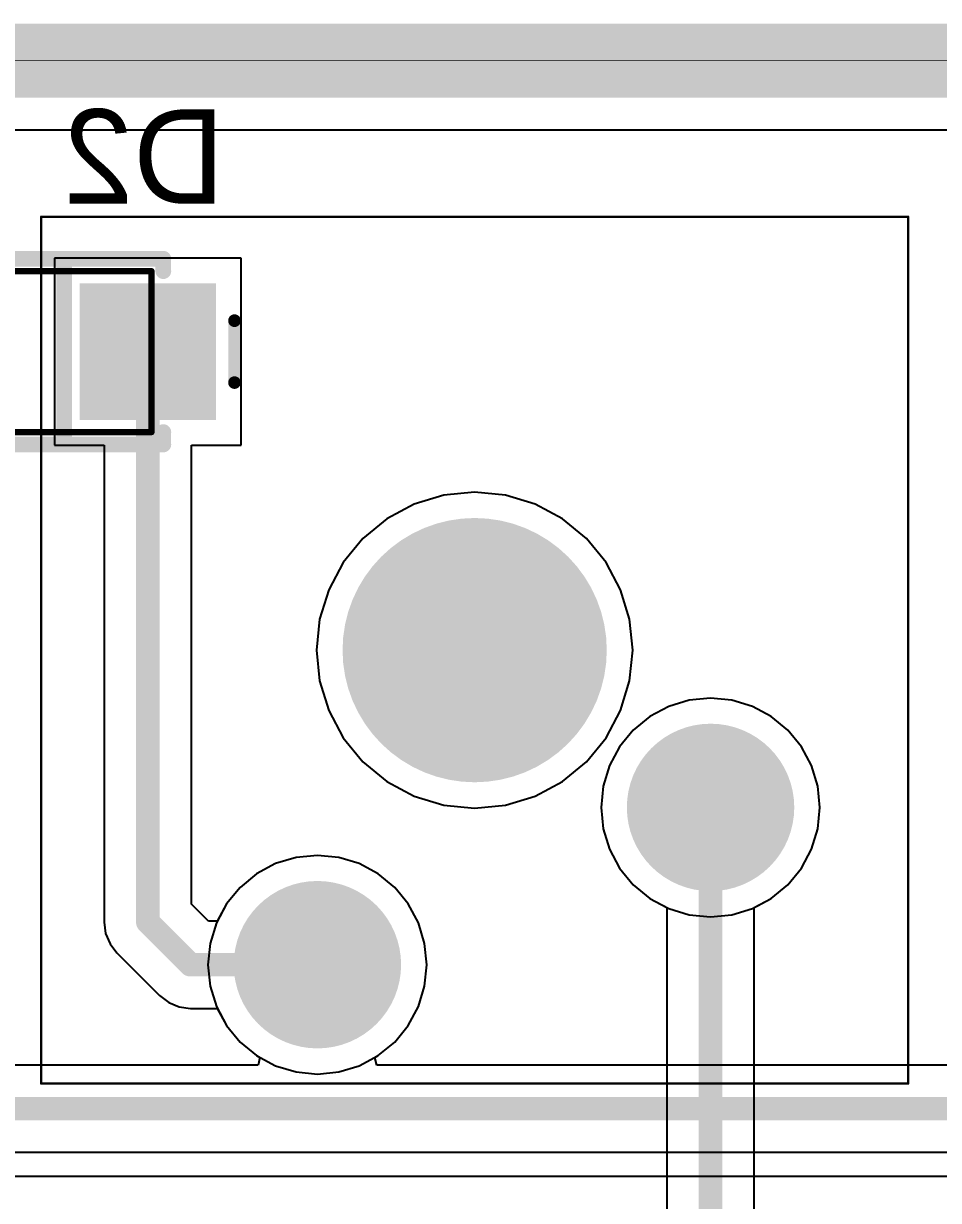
# Model space of a CAD drawing. Header units: millimetres. Extents: x 25 to 374, y 23 to 150.
# Drawn here: x 65.84 to 80.62, y 130.89 to 149.9 of the extents above; entities that cross this region are included whole.
import ezdxf

# ---------------------------------------------------------------- set-up
doc = ezdxf.new("R2010")
doc.units = ezdxf.units.MM
for name, color, linetype in [('BottomLayer', 5, 'Continuous'), ('BottomOverlay', 54, 'Continuous'), ('BottomPaste', 16, 'Continuous'), ('BottomSolder', 6, 'Continuous'), ('KeepOutLayer', 6, 'Continuous'), ('Mechanical1', 6, 'Continuous'), ('Mechanical13', 56, 'Continuous'), ('Mechanical15', 56, 'Continuous'), ('MultiLayer', 9, 'Continuous'), ('PadHoleLayer', 156, 'Continuous'), ('TopLayer', 1, 'Continuous'), ('TopSolder', 216, 'Continuous')]:
    doc.layers.add(name, color=color, linetype=linetype)

# ---------------------------------------------------------------- blocks, each defined once
blk = doc.blocks.new('SMA_DO_214AC__S1_B_30')
at = {"layer": 'BottomLayer'}
for points in [[(-1.1, -1), (-1.1, 1), (-3.1, -1), (-3.1, 1)], [(3.1, -1), (3.1, 1), (1.1, -1), (1.1, 1)]]:
    blk.add_solid(points, dxfattribs=at)
at = {"layer": 'BottomOverlay', "const_width": 0.254}
for points in [[(-2.35, 1.5), (-2.35, 1.3)], [(2.35, 1.5), (-2.35, 1.5)], [(-0.75, 1.5), (-0.75, -1.5)], [(2.35, 1.5), (2.35, 1.3)], [(-2.35, -1.3), (-2.35, -1.5)], [(2.35, -1.3), (2.35, -1.5)], [(2.35, -1.5), (-2.35, -1.5)]]:
    blk.add_lwpolyline(points, dxfattribs=at)
at = {"layer": 'BottomOverlay', "const_width": 0.127}
for points in [[(-2.414, 1.5, 1), (-2.287, 1.5, 1)], [(-2.414, 1.5, 1), (-2.287, 1.5, 1)], [(-0.814, 1.5, 1), (-0.687, 1.5, 1)], [(2.287, 1.5, 1), (2.414, 1.5, 1)], [(2.287, 1.5, 1), (2.414, 1.5, 1)], [(-2.414, 1.3, 1), (-2.287, 1.3, 1)], [(2.287, 1.3, 1), (2.414, 1.3, 1)], [(-2.414, -1.3, 1), (-2.287, -1.3, 1)], [(2.287, -1.3, 1), (2.414, -1.3, 1)], [(-2.414, -1.5, 1), (-2.287, -1.5, 1)], [(-2.414, -1.5, 1), (-2.287, -1.5, 1)], [(-0.814, -1.5, 1), (-0.687, -1.5, 1)], [(2.287, -1.5, 1), (2.414, -1.5, 1)], [(2.287, -1.5, 1), (2.414, -1.5, 1)]]:
    blk.add_lwpolyline(points, format="xyb", close=True, dxfattribs=at)
at = {"layer": 'BottomPaste'}
for points in [[(-1.1, -1), (-1.1, 1), (-3.1, -1), (-3.1, 1)], [(3.1, -1), (3.1, 1), (1.1, -1), (1.1, 1)]]:
    blk.add_solid(points, dxfattribs=at)
at = {"layer": 'BottomSolder'}
for points in [[(-0.998, -1.102), (-0.998, 1.102), (-3.202, -1.102), (-3.202, 1.102)], [(3.202, -1.102), (3.202, 1.102), (0.998, -1.102), (0.998, 1.102)]]:
    blk.add_solid(points, dxfattribs=at)
at = {"layer": 'Mechanical13', "const_width": 0.1}
for points in [[(2.16, 1.3), (-2.16, 1.3)], [(-2.16, 1.3), (-2.16, -1.3)], [(2.16, 1.3), (2.16, -1.3)], [(2.16, -1.3), (-2.16, -1.3)]]:
    blk.add_lwpolyline(points, dxfattribs=at)
at = {"layer": 'Mechanical13', "const_width": 0.05}
for points in [[(-2.185, 1.3, 1), (-2.135, 1.3, 1)], [(-2.185, 1.3, 1), (-2.135, 1.3, 1)], [(2.135, 1.3, 1), (2.185, 1.3, 1)], [(2.135, 1.3, 1), (2.185, 1.3, 1)], [(-2.185, -1.3, 1), (-2.135, -1.3, 1)], [(-2.185, -1.3, 1), (-2.135, -1.3, 1)], [(2.135, -1.3, 1), (2.185, -1.3, 1)], [(2.135, -1.3, 1), (2.185, -1.3, 1)]]:
    blk.add_lwpolyline(points, format="xyb", close=True, dxfattribs=at)
at = {"layer": 'Mechanical15', "const_width": 0.203}
for points in [[(-3.5, 0.5), (-3.5, -0.5)], [(3.9, 0.5), (3.9, -0.5)], [(4.4, 0), (3.4, 0)]]:
    blk.add_lwpolyline(points, dxfattribs=at)
at = {"layer": 'Mechanical15', "const_width": 0.102}
for points in [[(-3.551, 0.5, 1), (-3.449, 0.5, 1)], [(3.849, 0.5, 1), (3.951, 0.5, 1)], [(3.349, 0, 1), (3.451, 0, 1)], [(4.349, 0, 1), (4.451, 0, 1)], [(-3.551, -0.5, 1), (-3.449, -0.5, 1)], [(3.849, -0.5, 1), (3.951, -0.5, 1)]]:
    blk.add_lwpolyline(points, format="xyb", close=True, dxfattribs=at)
blk = doc.blocks.new('MX_SW_3_122')
at = {"layer": 'BottomLayer'}
for points, const_width in [([(-1.016, 0, 1), (1.016, 0, 1)], 2.032), ([(3.185, -2.54, 1), (4.435, -2.54, 1)], 1.25), ([(-3.165, -5.08, 1), (-1.915, -5.08, 1)], 1.25)]:
    blk.add_lwpolyline(points, format="xyb", close=True, dxfattribs=dict(at, const_width=const_width))
at = {"layer": 'BottomSolder'}
for points, const_width in [([(-1.067, 0, 1), (1.067, 0, 1)], 2.134), ([(3.134, -2.54, 1), (4.486, -2.54, 1)], 1.352), ([(-3.216, -5.08, 1), (-1.864, -5.08, 1)], 1.352)]:
    blk.add_lwpolyline(points, format="xyb", close=True, dxfattribs=dict(at, const_width=const_width))
at = {"layer": 'Mechanical1', "const_width": 0.0381}
for points in [[(-7, -7), (-7, 7)], [(-7, 7), (7, 7)], [(7, -7), (7, 7)], [(-7, -7), (7, -7)]]:
    blk.add_lwpolyline(points, dxfattribs=at)
at = {"layer": 'Mechanical1', "const_width": 0.0191}
for points in [[(-7.01, 7, 1), (-6.99, 7, 1)], [(-7.01, 7, 1), (-6.99, 7, 1)], [(6.99, 7, 1), (7.01, 7, 1)], [(6.99, 7, 1), (7.01, 7, 1)], [(-7.01, -7, 1), (-6.99, -7, 1)], [(-7.01, -7, 1), (-6.99, -7, 1)], [(6.99, -7, 1), (7.01, -7, 1)], [(6.99, -7, 1), (7.01, -7, 1)]]:
    blk.add_lwpolyline(points, format="xyb", close=True, dxfattribs=at)
at = {"layer": 'MultiLayer'}
for points, const_width in [([(-1.016, 0, 1), (1.016, 0, 1)], 2.032), ([(3.185, -2.54, 1), (4.435, -2.54, 1)], 1.25), ([(-3.165, -5.08, 1), (-1.915, -5.08, 1)], 1.25)]:
    blk.add_lwpolyline(points, format="xyb", close=True, dxfattribs=dict(at, const_width=const_width))
at = {"layer": 'PadHoleLayer'}
for points, const_width in [([(-1.016, 0, 1), (1.016, 0, 1)], 2.032), ([(3.435, -2.54, 1), (4.185, -2.54, 1)], 0.75), ([(-2.915, -5.08, 1), (-2.165, -5.08, 1)], 0.75)]:
    blk.add_lwpolyline(points, format="xyb", close=True, dxfattribs=dict(at, const_width=const_width))
at = {"layer": 'TopLayer'}
for points, const_width in [([(-1.016, 0, 1), (1.016, 0, 1)], 2.032), ([(3.185, -2.54, 1), (4.435, -2.54, 1)], 1.25), ([(-3.165, -5.08, 1), (-1.915, -5.08, 1)], 1.25)]:
    blk.add_lwpolyline(points, format="xyb", close=True, dxfattribs=dict(at, const_width=const_width))
at = {"layer": 'TopSolder'}
for points, const_width in [([(-1.067, 0, 1), (1.067, 0, 1)], 2.134), ([(3.134, -2.54, 1), (4.486, -2.54, 1)], 1.352), ([(-3.216, -5.08, 1), (-1.864, -5.08, 1)], 1.352)]:
    blk.add_lwpolyline(points, format="xyb", close=True, dxfattribs=dict(at, const_width=const_width))

msp = doc.modelspace()

# ---------------------------------------------------------------- linework, layer by layer
at = {"layer": 'BottomLayer'}
for p, q in [((26.613, 148.181), (372.04, 148.181)), ((69.356, 146.108), (66.34, 146.108)), ((66.34, 146.108), (66.34, 143.092)), ((69.356, 143.092), (69.356, 146.108)), ((66.34, 143.092), (67.143, 143.092)), ((67.143, 143.092), (67.143, 135.388)), ((68.552, 135.679), (68.552, 143.092)), ((68.552, 143.092), (69.356, 143.092)), ((72.629, 142.282), (72.15, 142.137)), ((73.127, 142.331), (72.629, 142.282)), ((73.625, 142.282), (73.127, 142.331)), ((74.103, 142.137), (73.625, 142.282)), ((72.15, 142.137), (71.709, 141.901)), ((74.545, 141.901), (74.103, 142.137)), ((71.709, 141.901), (71.322, 141.583)), ((74.931, 141.583), (74.545, 141.901)), ((71.322, 141.583), (71.004, 141.197)), ((75.249, 141.197), (74.931, 141.583)), ((71.004, 141.197), (70.769, 140.755)), ((75.485, 140.755), (75.249, 141.197)), ((70.769, 140.755), (70.623, 140.277)), ((75.63, 140.277), (75.485, 140.755)), ((70.623, 140.277), (70.574, 139.779)), ((75.679, 139.779), (75.63, 140.277)), ((70.574, 139.779), (70.623, 139.281)), ((75.63, 139.281), (75.679, 139.779)), ((70.623, 139.281), (70.769, 138.802)), ((75.485, 138.802), (75.63, 139.281)), ((76.592, 138.971), (76.261, 138.871)), ((76.937, 139.005), (76.592, 138.971)), ((77.281, 138.971), (76.937, 139.005)), ((77.613, 138.871), (77.281, 138.971)), ((70.769, 138.802), (71.004, 138.361)), ((75.249, 138.361), (75.485, 138.802)), ((76.261, 138.871), (75.955, 138.708)), ((77.918, 138.708), (77.613, 138.871)), ((75.955, 138.708), (75.687, 138.488)), ((78.186, 138.488), (77.918, 138.708)), ((75.687, 138.488), (75.468, 138.22)), ((78.405, 138.22), (78.186, 138.488)), ((71.004, 138.361), (71.322, 137.974)), ((74.931, 137.974), (75.249, 138.361)), ((75.468, 138.22), (75.305, 137.915)), ((78.569, 137.915), (78.405, 138.22)), ((71.322, 137.974), (71.709, 137.657)), ((74.545, 137.657), (74.931, 137.974)), ((75.305, 137.915), (75.204, 137.583)), ((78.669, 137.583), (78.569, 137.915)), ((71.709, 137.657), (72.15, 137.421)), ((74.103, 137.421), (74.545, 137.657)), ((75.204, 137.583), (75.17, 137.239)), ((78.703, 137.239), (78.669, 137.583)), ((72.15, 137.421), (72.629, 137.275)), ((72.629, 137.275), (73.127, 137.226)), ((73.127, 137.226), (73.625, 137.275)), ((73.625, 137.275), (74.103, 137.421)), ((75.17, 137.239), (75.204, 136.894)), ((78.669, 136.894), (78.703, 137.239)), ((75.204, 136.894), (75.305, 136.563)), ((78.569, 136.563), (78.669, 136.894)), ((75.305, 136.563), (75.468, 136.257)), ((78.405, 136.257), (78.569, 136.563)), ((69.911, 136.331), (69.605, 136.168)), ((70.242, 136.431), (69.911, 136.331)), ((70.587, 136.465), (70.242, 136.431)), ((70.931, 136.431), (70.587, 136.465)), ((71.263, 136.331), (70.931, 136.431)), ((71.568, 136.168), (71.263, 136.331)), ((69.605, 136.168), (69.337, 135.948)), ((71.836, 135.948), (71.568, 136.168)), ((75.468, 136.257), (75.687, 135.99)), ((78.186, 135.99), (78.405, 136.257)), ((69.337, 135.948), (69.118, 135.68)), ((72.055, 135.68), (71.836, 135.948)), ((75.687, 135.99), (75.955, 135.77)), ((77.918, 135.77), (78.186, 135.99)), ((75.955, 135.77), (76.261, 135.607)), ((77.613, 135.607), (77.918, 135.77)), ((68.829, 135.403), (68.552, 135.679)), ((69.118, 135.68), (68.97, 135.403)), ((72.219, 135.375), (72.055, 135.68)), ((76.261, 135.607), (76.592, 135.506)), ((77.281, 135.506), (77.613, 135.607)), ((67.143, 135.388), (67.167, 135.205)), ((68.97, 135.403), (68.829, 135.403)), ((72.319, 135.043), (72.219, 135.375)), ((76.592, 135.506), (76.937, 135.472)), ((76.937, 135.472), (77.281, 135.506)), ((67.167, 135.205), (67.238, 135.035)), ((67.238, 135.035), (67.35, 134.889)), ((72.353, 134.699), (72.319, 135.043)), ((67.35, 134.889), (68.039, 134.201)), ((72.319, 134.354), (72.353, 134.699)), ((68.039, 134.201), (68.185, 134.089)), ((72.219, 134.023), (72.319, 134.354)), ((68.185, 134.089), (68.354, 134.018)), ((68.354, 134.018), (68.537, 133.994)), ((72.055, 133.717), (72.219, 134.023)), ((68.537, 133.994), (68.97, 133.994)), ((68.97, 133.994), (69.118, 133.717)), ((69.118, 133.717), (69.337, 133.45)), ((71.836, 133.45), (72.055, 133.717)), ((69.337, 133.45), (69.605, 133.23)), ((71.568, 133.23), (71.836, 133.45)), ((69.628, 133.078), (65.312, 133.078)), ((69.605, 133.23), (69.659, 133.201)), ((69.659, 133.201), (69.628, 133.078)), ((71.515, 133.201), (71.568, 133.23)), ((71.545, 133.078), (71.515, 133.201)), ((83.666, 133.078), (71.545, 133.078)), ((65.02, 131.669), (83.666, 131.669)), ((83.666, 131.277), (59.297, 131.277))]:
    msp.add_line(p, q, dxfattribs=at)
at = {"layer": 'BottomLayer', "const_width": 0.381}
for points in [[(67.848, 135.388), (67.848, 144.6)], [(67.848, 135.388), (68.537, 134.699)], [(68.537, 134.699), (70.587, 134.699)], [(65.02, 132.374), (85.174, 132.374)]]:
    msp.add_lwpolyline(points, dxfattribs=at)
at = {"layer": 'BottomLayer', "const_width": 0.191}
for points in [[(67.753, 144.6, 1), (67.943, 144.6, 1)], [(67.753, 135.388, 1), (67.943, 135.388, 1)], [(67.753, 135.388, 1), (67.943, 135.388, 1)], [(68.442, 134.699, 1), (68.632, 134.699, 1)], [(68.442, 134.699, 1), (68.632, 134.699, 1)], [(70.491, 134.699, 1), (70.682, 134.699, 1)]]:
    msp.add_lwpolyline(points, format="xyb", close=True, dxfattribs=at)
at = {"layer": 'KeepOutLayer', "const_width": 1.2}
msp.add_lwpolyline([(25.495, 149.299), (373.158, 149.299)], dxfattribs=at)
at = {"layer": 'Mechanical1', "const_width": 0.0127}
for points in [[(25.495, 149.305), (373.158, 149.305)], [(66.12, 146.78), (80.119, 146.78)], [(66.12, 132.781), (66.12, 146.78)], [(80.119, 132.781), (80.119, 146.78)], [(66.12, 132.781), (80.119, 132.781)]]:
    msp.add_lwpolyline(points, dxfattribs=at)
at = {"layer": 'Mechanical1', "const_width": 0.00635}
for points in [[(66.117, 146.78, 1), (66.123, 146.78, 1)], [(66.117, 146.78, 1), (66.123, 146.78, 1)], [(80.116, 146.78, 1), (80.122, 146.78, 1)], [(80.116, 146.78, 1), (80.122, 146.78, 1)], [(66.117, 132.781, 1), (66.123, 132.781, 1)], [(66.117, 132.781, 1), (66.123, 132.781, 1)], [(80.116, 132.781, 1), (80.122, 132.781, 1)], [(80.116, 132.781, 1), (80.122, 132.781, 1)]]:
    msp.add_lwpolyline(points, format="xyb", close=True, dxfattribs=at)
at = {"layer": 'TopLayer'}
for p, q in [((26.613, 148.181), (372.04, 148.181)), ((72.629, 142.282), (72.15, 142.137)), ((73.127, 142.331), (72.629, 142.282)), ((73.625, 142.282), (73.127, 142.331)), ((74.103, 142.137), (73.625, 142.282)), ((72.15, 142.137), (71.709, 141.901)), ((74.545, 141.901), (74.103, 142.137)), ((71.709, 141.901), (71.322, 141.583)), ((74.931, 141.583), (74.545, 141.901)), ((71.322, 141.583), (71.004, 141.197)), ((75.249, 141.197), (74.931, 141.583)), ((71.004, 141.197), (70.769, 140.755)), ((75.485, 140.755), (75.249, 141.197)), ((70.769, 140.755), (70.623, 140.277)), ((75.63, 140.277), (75.485, 140.755)), ((70.623, 140.277), (70.574, 139.779)), ((75.679, 139.779), (75.63, 140.277)), ((70.574, 139.779), (70.623, 139.281)), ((75.63, 139.281), (75.679, 139.779)), ((70.623, 139.281), (70.769, 138.802)), ((75.485, 138.802), (75.63, 139.281)), ((76.592, 138.971), (76.261, 138.871)), ((76.937, 139.005), (76.592, 138.971)), ((77.281, 138.971), (76.937, 139.005)), ((77.613, 138.871), (77.281, 138.971)), ((70.769, 138.802), (71.004, 138.361)), ((75.249, 138.361), (75.485, 138.802)), ((76.261, 138.871), (75.955, 138.708)), ((77.918, 138.708), (77.613, 138.871)), ((75.955, 138.708), (75.687, 138.488)), ((78.186, 138.488), (77.918, 138.708)), ((75.687, 138.488), (75.468, 138.22)), ((78.405, 138.22), (78.186, 138.488)), ((71.004, 138.361), (71.322, 137.974)), ((74.931, 137.974), (75.249, 138.361)), ((75.468, 138.22), (75.305, 137.915)), ((78.569, 137.915), (78.405, 138.22)), ((71.322, 137.974), (71.709, 137.657)), ((74.545, 137.657), (74.931, 137.974)), ((75.305, 137.915), (75.204, 137.583)), ((78.669, 137.583), (78.569, 137.915)), ((71.709, 137.657), (72.15, 137.421)), ((74.103, 137.421), (74.545, 137.657)), ((75.204, 137.583), (75.17, 137.239)), ((78.703, 137.239), (78.669, 137.583)), ((72.15, 137.421), (72.629, 137.275)), ((72.629, 137.275), (73.127, 137.226)), ((73.127, 137.226), (73.625, 137.275)), ((73.625, 137.275), (74.103, 137.421)), ((75.17, 137.239), (75.204, 136.894)), ((78.669, 136.894), (78.703, 137.239)), ((75.204, 136.894), (75.305, 136.563)), ((78.569, 136.563), (78.669, 136.894)), ((75.305, 136.563), (75.468, 136.257)), ((78.405, 136.257), (78.569, 136.563)), ((69.911, 136.331), (69.605, 136.168)), ((70.242, 136.431), (69.911, 136.331)), ((70.587, 136.465), (70.242, 136.431)), ((70.931, 136.431), (70.587, 136.465)), ((71.263, 136.331), (70.931, 136.431)), ((71.568, 136.168), (71.263, 136.331)), ((69.605, 136.168), (69.337, 135.948)), ((71.836, 135.948), (71.568, 136.168)), ((75.468, 136.257), (75.687, 135.99)), ((78.186, 135.99), (78.405, 136.257)), ((69.337, 135.948), (69.118, 135.68)), ((72.055, 135.68), (71.836, 135.948)), ((75.687, 135.99), (75.955, 135.77)), ((77.918, 135.77), (78.186, 135.99)), ((75.955, 135.77), (76.232, 135.622)), ((77.641, 135.622), (77.918, 135.77)), ((69.118, 135.68), (68.955, 135.375)), ((72.219, 135.375), (72.055, 135.68)), ((76.232, 135.622), (76.232, 110.288)), ((77.641, 110.299), (77.641, 135.622)), ((68.955, 135.375), (68.854, 135.043)), ((72.319, 135.043), (72.219, 135.375)), ((68.854, 135.043), (68.82, 134.699)), ((72.353, 134.699), (72.319, 135.043)), ((68.82, 134.699), (68.854, 134.354)), ((72.319, 134.354), (72.353, 134.699)), ((68.854, 134.354), (68.955, 134.023)), ((72.219, 134.023), (72.319, 134.354)), ((68.955, 134.023), (69.118, 133.717)), ((72.055, 133.717), (72.219, 134.023)), ((69.118, 133.717), (69.337, 133.45)), ((71.836, 133.45), (72.055, 133.717)), ((69.337, 133.45), (69.605, 133.23)), ((71.568, 133.23), (71.836, 133.45)), ((69.605, 133.23), (69.911, 133.067)), ((69.911, 133.067), (70.242, 132.966)), ((70.931, 132.966), (71.263, 133.067)), ((71.263, 133.067), (71.568, 133.23)), ((70.242, 132.966), (70.587, 132.932)), ((70.587, 132.932), (70.931, 132.966))]:
    msp.add_line(p, q, dxfattribs=at)
at = {"layer": 'TopLayer', "const_width": 0.381}
msp.add_lwpolyline([(76.937, 108.687), (76.937, 137.239)], dxfattribs=at)
at = {"layer": 'TopLayer', "const_width": 0.191}
msp.add_lwpolyline([(76.841, 137.239, 1), (77.032, 137.239, 1)], format="xyb", close=True, dxfattribs=at)

# ---------------------------------------------------------------- block references
msp.add_blockref('MX_SW_3_122', (73.127, 139.779))
at = {"rotation": 180}
msp.add_blockref('SMA_DO_214AC__S1_B_30', (65.748, 144.6), dxfattribs=at)

# ---------------------------------------------------------------- texts
at = {"layer": 'BottomOverlay', "text_generation_flag": 2}
msp.add_text('D2', height=1.524, dxfattribs=at).set_placement((69.088, 146.99))

doc.saveas('drawing.dxf')
